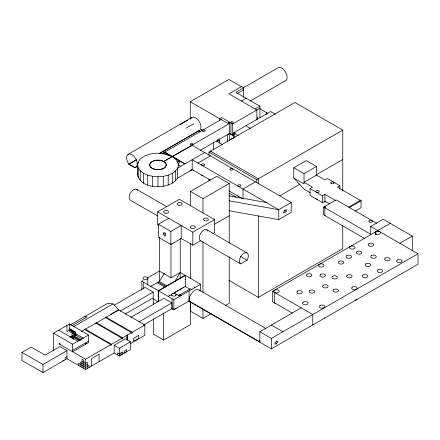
<?xml version="1.0" encoding="UTF-8"?>
<svg xmlns="http://www.w3.org/2000/svg" width="440" height="440" viewBox="0 0 440 440"><rect width="100%" height="100%" fill="white"/><g stroke="black" fill="none" stroke-linecap="round" stroke-linejoin="round"><path stroke-width="0.66" d="M301.197 307.841L259.798 331.743L259.798 341.847L189.052 301.004L173.844 309.782L171.919 308.671L143.462 325.094M91.668 365.695L91.663 358.545L99.072 354.266L99.077 361.416M177.727 177.931C170.28 190.075 141.152 190.328 137.517 174.873C137.946 169.604 135.977 163.213 140.256 159.044C143.693 155.903 148.17 154.363 152.674 153.538C158.026 152.774 163.433 153.412 168.696 154.44L168.207 154.726L172.31 156.524L168.207 154.726M137.517 174.873L137.935 173.036M163.273 153.544L164.692 152.125L185.026 163.867L175.687 159.044L172.546 156.679L179.663 160.771L177.727 168.003L175.687 170.852L172.436 173.299L168.196 175.175L163.268 176.352L157.971 176.759L152.674 176.352L147.741 175.175L143.506 173.299L140.256 170.852L138.215 168.003L137.517 164.945M164.203 273.35L159.406 281.523L157.514 282.618M175.093 281.199L180.23 272.437L200.629 284.218L200.629 290.763M176.11 158.719L175.687 159.044L177.848 162.415M274.478 290.257L274.103 290.532A2.756 1.59 0 0 0 276.012 292.897A2.756 1.59 0 0 0 279.202 291.055A2.756 1.59 0 0 0 275.115 289.955L274.632 290.164M319.286 264.385L318.918 264.666A2.756 1.59 0 0 0 320.82 267.025A2.756 1.59 0 0 0 324.011 265.183A2.756 1.59 0 0 0 319.924 264.082L319.44 264.297M350.273 246.494L349.905 246.774A2.756 1.59 0 0 0 351.813 249.134A2.756 1.59 0 0 0 355.003 247.291A2.756 1.59 0 0 0 350.911 246.191L350.433 246.406M189.987 170.929L192.198 169.351L193.82 170.588M190.273 119.273L190.273 101.728L228.872 79.448L243.502 87.89L243.502 97.334M241.329 86.642L228.866 93.836L256.856 109.995L256.856 120.087M137.891 165.952L134.937 167.656L128.882 164.159A7.546 4.356 60 0 1 127.914 154.446L191.653 117.645M243.331 87.808L277.811 67.903A7.541 4.351 60 0 1 285.791 72.512A7.541 4.351 60 0 1 284.829 81.103M243.502 87.89L235.857 92.307L259.913 106.194L259.913 117.623M180.048 124.685L187.693 120.269M237.034 93.649L243.502 89.914M186.104 128.183L193.754 123.767M137.913 165.924L134.937 167.64L128.882 164.142L136.614 159.676M128.882 164.159L136.554 159.731M241.323 101.03L246.147 98.247M159.929 153.214L199.111 130.554M250.349 101.008L284.829 81.064M159.726 153.346L198.677 130.856A7.546 4.356 60 0 0 199.106 121.336A7.546 4.356 60 0 0 190.823 118.618M221.199 119.504L162.36 153.472L172.288 156.536M229.625 122.172L227.651 123.31L190.273 101.728M165.127 162.531A8.261 4.769 0 0 1 159.406 169.609A8.261 4.769 0 0 1 149.837 164.087A8.261 4.769 0 0 1 162.102 160.82L165.127 162.564A8.261 4.769 0 0 1 159.406 169.642A8.261 4.769 0 0 1 149.837 164.12A8.261 4.769 0 0 1 162.102 160.781L163.669 161.513L229.411 123.558L229.411 133.48L200.228 150.332M192.198 145.332L163.669 161.513M255.09 108.977L259.913 106.194M233.877 134.701L232.7 135.377L232.7 123.943L259.913 108.213M179.652 160.781L177.727 161.893L178.426 164.945L180.791 166.315M227.436 134.618L229.625 133.606L229.625 140.371M219.313 140.729L219.313 142.786M233.464 138.397L233.464 132.924L270.6 111.524L275.346 114.263M204.661 152.531L177.634 168.135L177.634 178.057L192.198 169.653L210.276 180.092M229.334 140.124L234.075 137.385M197.978 163.064L210.441 155.87M190.504 205.7L190.504 191.472L216.755 176.314L229.218 183.507L229.218 243.106M158.774 225.539L157.603 224.862L157.603 211.838L179.366 199.276L214.588 219.604L214.588 232.628L212.823 233.646M200.508 240.757L192.819 245.196L181.203 238.486L170.874 244.453L158.411 237.254L158.411 224.235L168.74 218.268M190.504 191.472L202.966 198.666L229.218 183.507M208.967 155.018L208.967 152.086L256.812 179.713L342.766 130.086L342.766 191.043M255.47 181.863L243.001 189.057L243.001 198.985M158.411 224.235L170.874 231.429L181.203 225.467L181.203 238.486M310.25 192.726L304.034 189.134L293.772 178.007L293.772 167.778L306.24 160.578L316.503 166.502L316.503 175.087L304.034 182.287L312.51 187.181L310.057 188.601L310.057 195.443L322.482 202.62L325.05 201.135L325.05 201.916M157.603 211.838L192.819 232.172L214.588 219.604M214.638 224.18L229.218 215.76M293.772 167.778L304.034 173.701L316.503 166.502M279.774 195.872L299.981 184.206M316.025 174.944L342.766 159.506M141.867 289.971L141.867 281.221L143.022 280.555M147.697 277.855L159.406 271.095L170.984 277.778L180.23 272.437M53.576 333.195L69.515 323.989L88.6 335.005L88.6 342.557L72.655 351.758L72.655 344.212L53.576 333.195L53.576 350.328M22 352.38L31.191 347.077L45.1 355.108L59.884 346.566L66.963 350.652L66.963 358.743L42.983 372.587L22 360.47L22 352.38L42.983 364.496L66.963 350.652M69.944 325.089L107.454 303.43L113.113 303.87L118.767 309.964L81.4 331.534M71.764 325.809L87.147 316.927L84.447 316.718M73.529 326.722L113.113 303.87M229.218 210.766L278.746 219.621L291.209 212.421L291.209 202.499L278.746 209.693L229.218 200.849M114.428 305.124L145.112 287.408L153.214 292.089L153.214 297.869L125.356 313.957M150.046 286.6L158.4 282.106L166.502 286.786M69.916 337.062L75.229 333.993L75.961 334.416L75.961 335.264L74.311 336.215M70.664 337.475L73.029 336.111L80.498 340.417M75.961 334.416L73.766 335.687L81.23 339.999M110.55 314.446L118.542 309.832M74.723 335.726L75.906 335.038M71.253 337.981L73.024 336.958L79.354 340.604M120.164 311.168L153.214 292.089M310.057 188.601L322.482 195.773L324.935 194.359L335.539 200.481M339.861 189.162L339.861 185.74L337.403 187.16L360.476 200.481M153.445 299.084L158.235 301.851L158.235 290.763L185.02 275.303L185.328 275.478L185.328 286.567L172.827 293.783M158.235 290.763L158.543 290.945L185.328 275.478M72.655 344.212L88.6 335.005M324.165 201.542L324.935 201.988L325.688 201.548M72.655 350.328L88.6 341.127M130.9 317.361L163.944 298.282L171.919 302.885L171.919 308.671M168.949 295.664L170.137 294.976M174.306 292.573L176.088 291.539M177.281 290.851L178.47 290.164M179.663 289.476L181.445 288.448M182.639 287.76L183.827 287.073M168.069 296.527L171.639 294.47M364.82 238.629L323.659 214.863L323.659 207.086L336.127 199.887L376.651 223.278M66.93 356.675L65.148 357.704L65.148 359.766M175.61 295.014L176.616 294.437L178.321 295.422L180.18 294.679L181.313 295.334M62.766 360.817L63.954 360.129M141.867 281.221L173.844 299.684L200.629 284.218M138.87 321.965L171.919 302.885M200.112 240.466L240.653 263.879L247.077 260.161A6.314 3.647 -60 0 0 247.005 252.962L206.861 229.785M60.022 344.465L60.022 343.618L59.29 343.195L59.29 344.041L85.58 359.222L144.837 325.012L144.837 335.286L130.597 343.502M349.195 207.674L361.07 200.822M114.163 352.995L114.163 345.284L125.334 338.833L130.493 341.809L130.493 349.52L119.317 355.971L114.163 352.995L85.575 369.49L66.963 358.743M126.896 337.849L127.633 337.42M87.362 364.342L85.569 365.365L80.218 362.274L80.218 366.399M355.13 211.096L361.07 207.663L361.07 199.947L348.601 207.086M114.163 345.284L119.317 348.26L130.493 341.809M153.445 318.648L153.445 334.164L163.647 340.054L190.427 324.594L190.427 301.653M190.504 302.341L190.504 311.229L202.966 318.428L211.134 313.709M225.137 305.63L229.218 303.27L229.218 256.779M323.659 207.086L370.7 234.245L370.7 226.463L383.168 219.263L412.302 236.082L412.302 250.965M228.85 280.302L258.385 297.352L342.766 248.639L342.766 225.324M292.314 313.143L272.608 301.769L272.608 291.335L390.302 223.382M399.834 243.282L412.302 236.082M259.798 331.743L271.37 338.426L418 253.77L418 264.204L271.37 348.86L189.052 301.334L189.052 290.901M211.415 151.685L208.967 152.086L294.916 102.465L342.766 130.086M228.8 195.806L266.277 202.499M259.963 108.834L267.553 113.212M245.938 125.758L250.685 128.502M232.7 123.943L221.628 117.552L219.654 118.69L219.654 120.709M339.861 185.74L327.432 178.569L324.979 179.982L316.503 175.087M228.239 122.881L229.411 123.558M233.464 132.924L238.211 135.663M229.411 133.48L232.7 135.377M293.772 178.007L304.034 183.931L304.034 173.701M370.7 226.463L418 253.77M202.741 130.158L201.289 129.322L201.289 130.526M324.935 201.201L329.648 203.924M217.531 139.7L219.665 140.916M197.995 130.482L200.371 131.852M216.354 141.081L222.508 144.634M210.54 151.179L258.385 178.805L258.385 183.59M191.945 145.189L291.209 202.499M164.692 152.125L168.696 154.44M228.905 190.845L241.813 198.297M229.048 193.1L236.137 197.191M136.697 189.354L166.881 206.784M240.581 256.421L247.077 260.172M157.597 215.924L130.372 200.211A6.281 3.63 -60 0 1 131.137 191.939A6.281 3.63 -60 0 1 137.665 190.432M272.608 291.335L312.774 314.523L312.774 324.957M271.37 325.061L282.948 331.743M185.02 279.312L185.328 279.494M199.26 290.059L265.843 328.499M192.126 289.74L190.427 288.761L178.855 295.444L178.855 295.114L180.554 296.093M185.02 286.385L189.86 289.185M166.93 285.868L159.406 281.523L159.406 237.221M157.075 282.541L165.176 287.216M153.214 297.869L153.445 304.48M118.069 309.562L144.837 325.012M69.515 328.713L75.455 332.139L75.466 334.131M69.515 328.856L75.466 332.288M83.457 338.162L69.515 330.11L66.968 331.584L66.968 325.463M74.657 334.51L69.515 331.54L69.515 323.989M75.466 334.978L82.28 338.91M58.746 330.209L77.825 341.226M82 361.245L85.569 363.308L87.351 362.274L87.362 368.462M195.047 287.595L194.15 286.858L194.403 287.914M189.943 301.851L189.052 301.004L189.052 299.409A8.267 4.774 -60 0 1 194.013 290.829A8.267 4.774 -60 0 1 200.162 291.154M69.8 328.878L75.229 334.725M259.798 340.252L259.798 342.177M375.892 234.311L375.892 231.704L376.376 231.49A2.756 1.59 0 0 1 380.463 232.59A2.756 1.59 0 0 1 377.273 234.432A2.756 1.59 0 0 1 375.364 232.073L375.738 231.792L375.738 234.405M324.935 194.359L324.935 201.988M322.482 195.773L322.482 202.62M278.746 219.621L278.746 209.693L192.198 159.726L192.198 169.653M274.544 292.452L274.544 302.885M271.37 338.426L271.37 348.86M266.244 112.459L266.244 114.493M258.385 215.76L258.385 297.352M257.312 116.98L257.312 119.042M256.812 179.713L256.812 182.639M234.657 137.72L234.657 133.612A1.677 0.968 0 0 0 234.657 132.242M230.984 122.953A1.331 0.77 0 0 0 233.211 122.612A1.331 0.77 0 0 0 231.578 121.666A1.331 0.77 0 0 0 230.984 122.953L230.984 134.387M227.651 134.745L227.651 142.186M219.665 138.859L219.654 142.984M217.531 140.388L217.531 141.757M213.631 142.01L213.631 149.556M208.967 178.855L208.967 180.84M202.966 198.666L202.966 212.9M202.966 241.857L202.966 292.446M202.966 308.853L202.966 318.428M192.819 232.172L192.819 245.196M190.504 243.546L190.504 278.416M180.23 238.568L180.23 278.361M175.687 170.852L175.687 180.78M173.844 299.684L173.844 309.782M172.436 173.299L172.436 183.222M172.062 298.65L172.062 308.754M170.984 243.903L170.984 277.778M170.874 231.429L170.874 244.453M168.196 175.175L168.201 185.097M163.647 313.071L163.647 340.054M163.268 176.352L163.268 186.28M158.543 290.945L158.543 301.378M157.971 176.759L157.971 186.681M152.674 176.352L152.68 186.28M147.741 175.175L147.746 185.097M147.78 278.3A2.448 1.413 0 0 1 144.106 279.521A2.448 1.413 0 0 1 144.106 277.074A2.448 1.413 0 0 1 147.78 278.3L147.78 285.153M143.6 282.216L143.6 288.954M143.506 173.299L143.506 183.222M140.256 170.852L140.256 180.78M138.215 161.893L138.215 163.213M138.215 168.003L138.215 177.931M127.633 334.945L127.633 340.016M126.896 335.374L126.896 339.796M121.088 352.875L121.088 354.932M119.317 348.26L119.317 355.971L122.87 353.903L122.87 351.846L119.301 353.903L117.519 352.875L117.519 354.932M89.144 367.433L89.144 365.37L85.575 367.433L78.43 363.308L78.43 365.365M86.4 343.827L86.4 342.98L85.668 343.404L85.668 344.25M85.58 359.222L85.58 369.495M83.793 368.462L83.782 360.217L82 359.189L82 367.428M73.772 337.222L73.772 339.273M73.029 336.111L73.029 339.014M72.067 332.805L72.067 336.232M42.983 364.496L42.983 372.587M232.271 134.585A1.331 0.77 0 0 1 230.637 134.041M127.914 154.446A7.546 4.356 60 0 1 135.905 159.055A7.546 4.356 60 0 1 134.937 167.656M324.847 207.768A1.677 0.968 0 0 0 324.847 206.399L324.847 215.551A1.677 0.968 0 0 0 325.116 215.347M317.526 199.342A1.733 1.001 0 0 1 315.854 198.6M275.776 303.298A2.756 1.59 0 0 1 274.103 302.555M200.508 240.702A6.314 3.647 -60 0 1 201.256 232.386A6.314 3.647 -60 0 1 207.829 230.874M240.653 263.879A6.314 3.647 -60 0 1 240.724 256.586A6.314 3.647 -60 0 1 247.005 252.962M176.154 308.116A2.448 1.413 0 0 1 175.016 308.974M174.427 309.117A2.448 1.413 0 0 1 173.156 309.117M172.568 308.974A2.448 1.413 0 0 1 171.672 308.457M203.088 175.549A1.535 0.886 0 0 1 201.603 174.895M238.541 196.29A1.535 0.886 0 0 1 237.771 195.52M357.06 299.007A2.756 1.59 0 0 1 355.113 300.13M324.506 317.845A2.756 1.59 0 0 1 324.066 318.175M285.159 209.99L285.01 210.887L286.336 209.776L286.325 211.602L285.027 212.064L285.093 212.817L283.305 212.542L285.159 209.99M276.348 343.178L276.199 344.075L278.058 341.523L276.183 341.297L276.331 342.001L275.033 342.469L275.022 344.295L276.348 343.178M165.369 233.294L165.072 234.669L165.781 234.96L164.593 236.385L163.334 233.497L164.027 234.058L163.768 232.403L165.369 233.294M307.093 274.126L306.724 274.401A2.756 1.59 0 0 0 308.632 276.76A2.756 1.59 0 0 0 311.823 274.923A2.756 1.59 0 0 0 307.731 273.818L307.093 274.126M297.561 291.093L297.193 291.374A2.756 1.59 0 0 0 299.101 293.733A2.756 1.59 0 0 0 302.291 291.891A2.756 1.59 0 0 0 298.205 290.791L297.561 291.093M320.694 274.423L320.326 274.697A2.756 1.59 0 0 0 322.229 277.062A2.756 1.59 0 0 0 325.418 275.22A2.756 1.59 0 0 0 321.332 274.12L320.694 274.423M339.103 261.415L338.734 261.69A2.756 1.59 0 0 0 340.637 264.055A2.756 1.59 0 0 0 343.827 262.213A2.756 1.59 0 0 0 339.741 261.107L339.103 261.415M346.753 255.613L346.385 255.893A2.756 1.59 0 0 0 348.293 258.253A2.756 1.59 0 0 0 351.483 256.41A2.756 1.59 0 0 0 347.391 255.31L346.753 255.613M357.049 251.521L356.681 251.801A2.756 1.59 0 0 0 358.589 254.161A2.756 1.59 0 0 0 361.779 252.318A2.756 1.59 0 0 0 357.687 251.218L357.049 251.521M368.891 243.678L368.517 243.953A2.756 1.59 0 0 0 370.425 246.318A2.756 1.59 0 0 0 373.615 244.475A2.756 1.59 0 0 0 369.529 243.37L368.891 243.678M309.925 290.45L309.557 290.73A2.756 1.59 0 0 0 311.459 293.09A2.756 1.59 0 0 0 314.65 291.247A2.756 1.59 0 0 0 310.563 290.147L309.925 290.45M332.591 276.243L332.222 276.524A2.756 1.59 0 0 0 334.131 278.883A2.756 1.59 0 0 0 337.32 277.041A2.756 1.59 0 0 0 333.229 275.94L332.591 276.243M323.351 285.247L322.977 285.527A2.756 1.59 0 0 0 324.885 287.887A2.756 1.59 0 0 0 328.075 286.044A2.756 1.59 0 0 0 323.989 284.944L323.351 285.247M303.347 302.132L302.973 302.412A2.756 1.59 0 0 0 304.882 304.772A2.756 1.59 0 0 0 308.072 302.929A2.756 1.59 0 0 0 303.985 301.829L303.347 302.132M371.476 255.607L371.107 255.888A2.756 1.59 0 0 0 373.016 258.247A2.756 1.59 0 0 0 376.206 256.405A2.756 1.59 0 0 0 372.114 255.305L371.476 255.607M347.303 275.165L346.935 275.446A2.756 1.59 0 0 0 348.843 277.805A2.756 1.59 0 0 0 352.033 275.963A2.756 1.59 0 0 0 347.941 274.863L347.303 275.165M365.937 263.835L365.563 264.115A2.756 1.59 0 0 0 367.472 266.475A2.756 1.59 0 0 0 370.661 264.632A2.756 1.59 0 0 0 366.575 263.533L365.937 263.835M333.74 289.542L333.366 289.817A2.756 1.59 0 0 0 335.275 292.177A2.756 1.59 0 0 0 338.465 290.334A2.756 1.59 0 0 0 334.378 289.234L333.74 289.542M320.106 305.541L319.737 305.822A2.756 1.59 0 0 0 321.64 308.182A2.756 1.59 0 0 0 324.83 306.339A2.756 1.59 0 0 0 320.743 305.239L320.106 305.541M385.314 258.093L384.945 258.368A2.756 1.59 0 0 0 386.848 260.733A2.756 1.59 0 0 0 390.038 258.891A2.756 1.59 0 0 0 385.952 257.785L385.314 258.093M362.978 275.055L362.61 275.33A2.756 1.59 0 0 0 364.518 277.69A2.756 1.59 0 0 0 367.708 275.853A2.756 1.59 0 0 0 363.616 274.747L362.978 275.055M352.385 287.089L352.011 287.37A2.756 1.59 0 0 0 353.92 289.729A2.756 1.59 0 0 0 357.11 287.887A2.756 1.59 0 0 0 353.023 286.786L352.385 287.089M377.938 269.913L377.57 270.193A2.756 1.59 0 0 0 379.478 272.553A2.756 1.59 0 0 0 382.668 270.71A2.756 1.59 0 0 0 378.576 269.61L377.938 269.913M397.331 260.018L396.963 260.293A2.756 1.59 0 0 0 398.866 262.658A2.756 1.59 0 0 0 402.061 260.815A2.756 1.59 0 0 0 397.969 259.716L397.331 260.018M85.201 329.082L84.568 329.45L110.858 344.63L110.858 345.361L111.496 344.993L111.496 344.262L85.201 329.082M96.349 322.647L95.672 323.037L121.963 338.217L121.963 338.998L122.645 338.608L122.645 337.827L96.349 322.647M105.936 317.108L105.287 317.488L131.571 332.662L131.571 333.416L132.226 333.041L132.226 332.288L105.936 317.108M138.727 335.33L133.683 338.239L133.683 341.204L138.727 338.294L138.727 335.33M126.44 349.784L124.652 350.812L124.652 352.875L126.44 351.846L126.44 349.784M202.873 131.203A1.331 0.77 0 0 0 205.101 130.856A1.331 0.77 0 0 0 203.472 129.916A1.331 0.77 0 0 0 202.873 131.203M369.364 222.007A1.793 1.034 0 0 0 372.372 221.54A1.793 1.034 0 0 0 370.172 220.275A1.793 1.034 0 0 0 369.364 222.007M316.3 192.203A1.733 1.001 0 0 0 319.198 191.752A1.733 1.001 0 0 0 317.075 190.531A1.733 1.001 0 0 0 316.3 192.203M331.194 183.568A1.733 1.001 0 0 0 334.092 183.123A1.733 1.001 0 0 0 331.969 181.896A1.733 1.001 0 0 0 331.194 183.568M178.492 205.194A2.448 1.413 0 0 0 182.166 203.968A2.448 1.413 0 0 0 178.492 202.747A2.448 1.413 0 0 0 178.492 205.194M191.065 144.81A1.331 0.77 0 0 0 193.066 144.144A1.331 0.77 0 0 0 191.065 143.479A1.331 0.77 0 0 0 191.065 144.81M202.318 165.506A1.535 0.886 0 0 0 204.622 164.736A1.535 0.886 0 0 0 202.318 163.972A1.535 0.886 0 0 0 202.318 165.506M230.654 170.022A1.535 0.886 0 0 0 232.958 169.252A1.535 0.886 0 0 0 230.654 168.487A1.535 0.886 0 0 0 230.654 170.022M238.222 186.225A1.535 0.886 0 0 0 240.79 185.829A1.535 0.886 0 0 0 238.909 184.74A1.535 0.886 0 0 0 238.222 186.225M164.857 213.136A2.448 1.413 0 0 0 168.531 211.915A2.448 1.413 0 0 0 164.857 210.689A2.448 1.413 0 0 0 164.857 213.136M191.087 228.14A2.448 1.413 0 0 0 195.184 227.507A2.448 1.413 0 0 0 192.187 225.775A2.448 1.413 0 0 0 191.087 228.14M204.171 220.523A2.448 1.413 0 0 0 208.269 219.89A2.448 1.413 0 0 0 205.266 218.157A2.448 1.413 0 0 0 204.171 220.523M172.062 295.73A2.448 1.413 0 0 0 176.154 295.097A2.448 1.413 0 0 0 173.156 293.365A2.448 1.413 0 0 0 172.062 295.73"/></g></svg>
